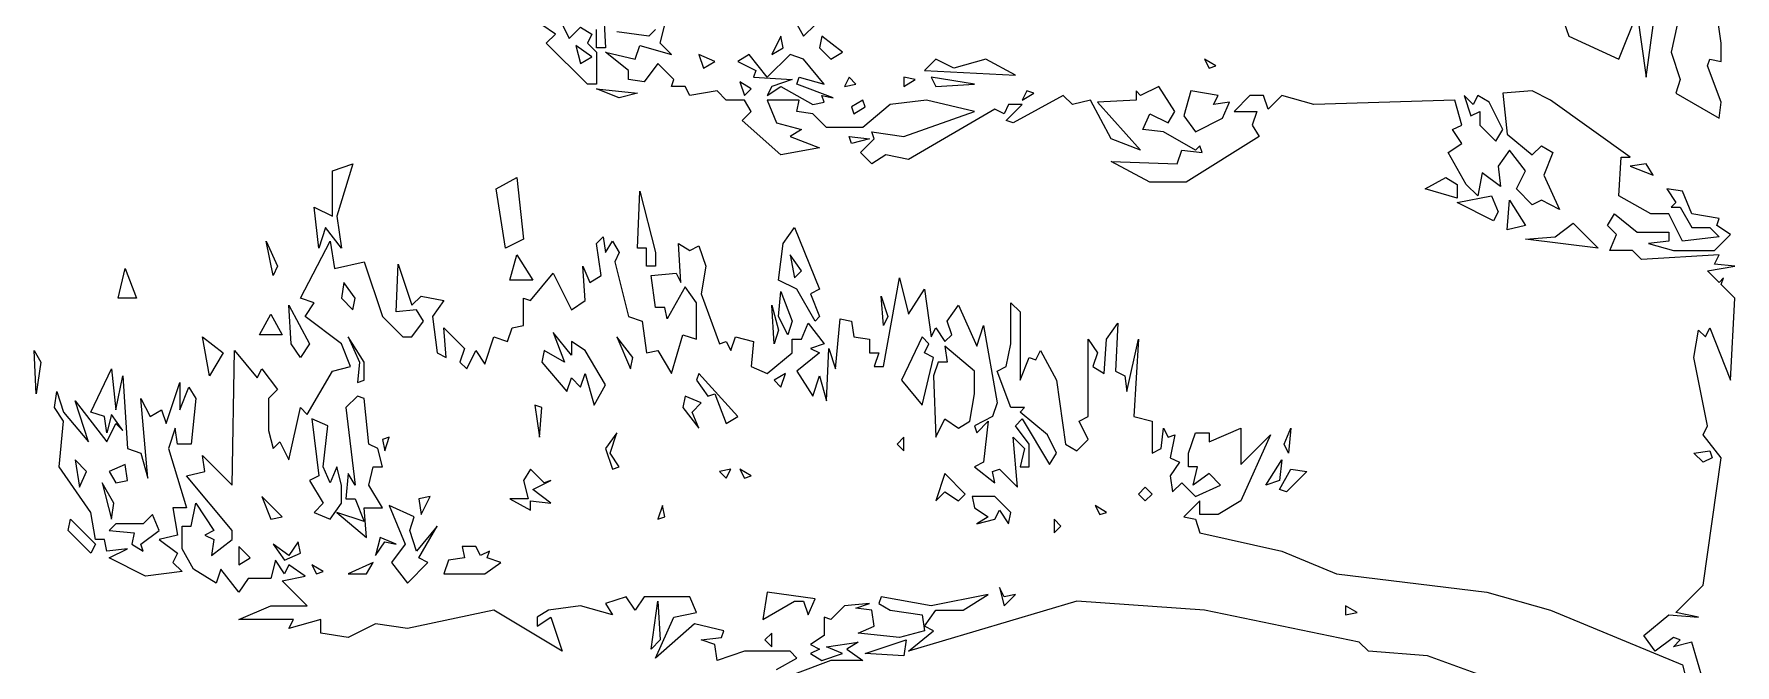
# Model space of a CAD drawing. Header units: millimetres. Extents: x -1916 to 1919, y -2 to 9002.
# Drawn here: x -1707 to -63, y 5744 to 6354 of the extents above; entities that cross this region are included whole.
import ezdxf

# ---------------------------------------------------------------- set-up
doc = ezdxf.new("R2010")
doc.units = ezdxf.units.MM
doc.layers.add('ALMOND-DRAW-PROFILE', color=7, linetype='Continuous', lineweight=25)

msp = doc.modelspace()

# ---------------------------------------------------------------- linework, layer by layer
at = {"layer": 'ALMOND-DRAW-PROFILE'}
for points in [[(-115.6, 6375.7), (-124.4, 6336.1), (-115.6, 6309.7), (-120, 6296.5), (-78.2, 6272.3), (-76, 6287.7), (-89.2, 6322.9), (-87, 6329.5), (-76, 6327.3), (-76, 6344.9), (-93.6, 6468.2)], [(-1156.9, 6382.3), (-1154.7, 6340.5), (-1163.5, 6340.5), (-1163.5, 6358.1)], [(-227.9, 6364.7), (-223.5, 6351.5), (-175, 6329.5), (-157.4, 6373.5), (-148.6, 6311.9), (-137.6, 6393.3)], [(-93.6, 5728.5), (-104.6, 5765.9), (-122.2, 5761.5), (-115.6, 5768.1), (-122.2, 5770.3), (-139.8, 5757.1), (-150.8, 5772.5), (-126.6, 5792.3), (-98, 5790.1), (-120, 5794.5), (-93.6, 5820.9), (-76, 5944.2), (-93.6, 5966.2), (-89.2, 5975), (-102.4, 6041.1), (-98, 6067.5), (-91.4, 6060.9), (-87, 6069.7), (-67.2, 6019.1), (-62.8, 6098.3), (-76, 6111.5), (-73.8, 6118.2), (-78.2, 6113.7), (-89.2, 6124.8), (-62.8, 6129.2), (-82.6, 6131.4), (-78.2, 6140.2), (-153, 6135.8), (-161.8, 6144.6), (-183.8, 6144.6), (-177.2, 6160), (-186, 6168.8), (-179.4, 6179.8), (-157.4, 6162.2), (-126.6, 6162.2), (-126.6, 6153.4), (-146.4, 6151.2), (-122.2, 6144.6), (-82.6, 6144.6), (-67.2, 6160), (-80.4, 6168.8), (-78.2, 6175.4), (-104.6, 6179.8), (-113.4, 6201.8), (-128.8, 6204), (-120, 6190.8), (-124.4, 6186.4), (-115.6, 6186.4), (-104.6, 6166.6), (-87, 6166.6), (-78.2, 6157.8), (-113.4, 6153.4), (-126.6, 6179.8), (-144.2, 6179.8), (-175, 6197.4), (-172.8, 6234.8), (-164, 6234.8), (-241.1, 6289.9), (-258.7, 6298.7), (-287.3, 6296.5), (-282.9, 6256.8), (-258.7, 6237), (-249.9, 6245.8), (-238.9, 6239.2), (-247.7, 6217.2), (-232.3, 6184.2), (-249.9, 6193), (-258.7, 6188.6), (-274.1, 6204), (-265.3, 6221.6), (-280.7, 6241.4), (-291.7, 6226), (-289.5, 6206.2), (-307.1, 6219.4), (-311.5, 6197.4), (-322.5, 6208.4), (-340.2, 6239.2), (-326.9, 6248), (-335.8, 6261.3), (-326.9, 6265.7), (-333.6, 6289.9), (-470, 6285.5), (-500.9, 6294.3), (-514.1, 6281.1), (-518.5, 6294.3), (-531.7, 6294.3), (-547.1, 6278.9), (-525.1, 6278.9), (-529.5, 6265.7), (-522.9, 6254.6), (-593.3, 6210.6), (-628.6, 6210.6), (-666, 6230.4), (-602.1, 6228.2), (-597.7, 6241.4), (-577.9, 6239.2), (-580.1, 6245.8), (-584.5, 6241.4), (-615.4, 6259.1), (-635.2, 6261.3), (-628.6, 6276.7), (-610.9, 6267.9), (-604.3, 6278.9), (-619.8, 6303.1), (-637.4, 6294.3), (-641.8, 6298.7), (-641.8, 6289.9), (-679.2, 6287.7), (-637.4, 6241.4), (-666, 6252.4), (-685.8, 6289.9), (-703.4, 6285.5), (-712.2, 6294.3), (-760.7, 6267.9), (-767.3, 6270.1), (-751.8, 6285.5), (-765.1, 6285.5), (-769.5, 6276.7), (-778.3, 6281.1), (-861.9, 6232.6), (-883.9, 6237), (-897.2, 6228.2), (-908.2, 6239.2), (-894.9, 6252.4), (-897.2, 6259.1), (-866.3, 6254.6), (-798.1, 6278.9), (-844.3, 6289.9), (-879.5, 6285.5), (-906, 6263.5), (-941.2, 6263.5), (-954.4, 6276.7), (-969.8, 6278.9), (-967.6, 6289.9), (-998.4, 6289.9), (-989.6, 6267.9), (-965.4, 6261.3), (-976.4, 6254.6), (-947.8, 6243.6), (-985.2, 6237), (-1022.6, 6270.1), (-1013.8, 6278.9), (-1020.4, 6289.9), (-1038.1, 6289.9), (-1046.9, 6298.7), (-1073.3, 6294.3), (-1077.7, 6303.1), (-1090.9, 6303.1), (-1088.7, 6309.7), (-1104.1, 6325.1), (-1117.3, 6307.5), (-1132.7, 6309.7), (-1132.7, 6318.5), (-1154.7, 6336.1), (-1126.1, 6329.5), (-1121.7, 6342.7), (-1090.9, 6333.9), (-1101.9, 6344.9), (-1097.5, 6362.5)], [(-1106.3, 6358.1), (-1112.9, 6351.5), (-1143.7, 6355.9)], [(-989.6, 5739.5), (-969.8, 5750.5), (-976.4, 5757.1), (-1020.4, 5757.1), (-1046.9, 5748.3), (-1049.1, 5763.7), (-1062.3, 5768.1), (-1042.5, 5770.3), (-1040.3, 5776.9), (-1068.9, 5783.5), (-1106.3, 5750.5), (-1088.7, 5790.1), (-1066.7, 5794.5), (-1073.3, 5809.9), (-1117.3, 5809.9), (-1126.1, 5796.7), (-1134.9, 5809.9), (-1154.7, 5803.3), (-1148.1, 5792.3), (-1179, 5801.1), (-1209.8, 5796.7), (-1220.8, 5790.1), (-1220.8, 5781.3), (-1207.6, 5790.1), (-1196.6, 5757.1), (-1262.6, 5796.7), (-1346.3, 5779.1), (-1377.1, 5783.5), (-1403.5, 5770.3), (-1429.9, 5774.7), (-1429.9, 5787.9), (-1460.8, 5779.1), (-1456.3, 5787.9), (-1509.2, 5787.9), (-1478.4, 5801.1), (-1443.1, 5801.1), (-1467.4, 5825.3), (-1445.3, 5829.7), (-1460.8, 5840.8), (-1465.2, 5831.9), (-1474, 5845.2), (-1478.4, 5827.5), (-1500.4, 5827.5), (-1509.2, 5814.3), (-1526.8, 5836.4), (-1531.2, 5823.1), (-1553.2, 5836.4), (-1564.2, 5856.2), (-1564.2, 5878.2), (-1555.4, 5878.2), (-1551, 5900.2), (-1533.4, 5873.8), (-1542.2, 5869.4), (-1533.4, 5865), (-1535.6, 5849.6), (-1515.8, 5865), (-1515.8, 5873.8), (-1559.8, 5926.6), (-1542.2, 5931), (-1544.4, 5946.4), (-1515.8, 5917.8), (-1513.6, 6047.7), (-1491.6, 6021.3), (-1487.2, 6030.1), (-1471.8, 6010.3), (-1480.6, 6001.5), (-1480.6, 5970.6), (-1476.2, 5953), (-1469.6, 5959.6), (-1460.8, 5942), (-1449.7, 5992.7), (-1443.1, 5986.1), (-1418.9, 6027.9), (-1401.3, 6032.3), (-1410.1, 6054.3), (-1445.3, 6080.7), (-1436.5, 6093.9), (-1449.7, 6098.3), (-1421.1, 6153.4), (-1416.7, 6127), (-1388.1, 6133.6), (-1370.5, 6080.7), (-1350.7, 6060.9), (-1341.9, 6060.9), (-1330.9, 6076.3), (-1337.5, 6087.3), (-1357.3, 6085.1), (-1355.1, 6131.4), (-1341.9, 6091.7), (-1333.1, 6100.5), (-1311, 6096.1), (-1322.1, 6080.7), (-1317.7, 6045.5), (-1308.8, 6041.1), (-1311, 6069.7), (-1291.2, 6049.9), (-1295.6, 6036.7), (-1289, 6030.1), (-1280.2, 6047.7), (-1271.4, 6034.5), (-1262.6, 6060.9), (-1249.4, 6056.5), (-1245, 6069.7), (-1234, 6071.9), (-1234, 6098.3), (-1227.4, 6096.1), (-1205.4, 6122.6), (-1187.8, 6087.3), (-1174.5, 6096.1), (-1176.7, 6129.2), (-1170.1, 6113.7), (-1159.1, 6120.4), (-1163.5, 6151.2), (-1156.9, 6157.8), (-1154.7, 6142.4), (-1148.1, 6153.4), (-1141.5, 6142.4), (-1145.9, 6133.6), (-1132.7, 6080.7), (-1119.5, 6076.3), (-1115.1, 6045.5), (-1104.1, 6047.7), (-1090.9, 6025.7), (-1079.9, 6063.1), (-1066.7, 6058.7), (-1066.7, 6093.9), (-1077.7, 6109.3), (-1095.3, 6078.5), (-1097.5, 6089.5), (-1106.3, 6089.5), (-1110.7, 6120.4), (-1086.5, 6122.6), (-1082.1, 6113.7), (-1084.3, 6151.2), (-1073.3, 6144.6), (-1064.5, 6149), (-1057.9, 6129.2), (-1062.3, 6102.7), (-1044.7, 6054.3), (-1038.1, 6056.5), (-1033.6, 6047.7), (-1029.2, 6060.9), (-1011.6, 6056.5), (-1013.8, 6032.3), (-998.4, 6025.7), (-974.2, 6045.5), (-974.2, 6058.7), (-965.4, 6058.7), (-958.8, 6074.1), (-943.4, 6054.3), (-956.6, 6049.9), (-947.8, 6045.5), (-969.8, 6027.9), (-954.4, 6003.7), (-947.8, 6023.5), (-941.2, 5999.3), (-939, 6049.9), (-932.4, 6030.1), (-928, 6078.5), (-917, 6076.3), (-914.8, 6060.9), (-899.4, 6058.7), (-899.4, 6045.5), (-890.5, 6045.5), (-894.9, 6032.3), (-886.1, 6032.3), (-870.7, 6118.2), (-861.9, 6082.9), (-846.5, 6107.1), (-839.9, 6060.9), (-835.5, 6069.7), (-826.7, 6056.5), (-820.1, 6063.1), (-824.5, 6076.3), (-813.5, 6091.7), (-795.9, 6052.1), (-789.3, 6071.9), (-776.1, 5997.1), (-780.5, 5983.9), (-798.1, 5975), (-795.9, 5968.4), (-784.9, 5979.5), (-789.3, 5939.8), (-798.1, 5935.4), (-778.3, 5920), (-780.5, 5931), (-773.9, 5933.2), (-756.3, 5915.6), (-760.7, 5964), (-749.6, 5953), (-754, 5935.4), (-745.2, 5935.4), (-745.2, 5957.4), (-758.5, 5975), (-751.8, 5981.7), (-725.4, 5937.6), (-718.8, 5948.6), (-727.6, 5966.2), (-754, 5988.3), (-749.6, 5992.7), (-762.9, 5992.7), (-776.1, 6027.9), (-767.3, 6032.3), (-762.9, 6054.3), (-762.9, 6093.9), (-754, 6085.1), (-754, 6019.1), (-745.2, 6041.1), (-738.6, 6038.9), (-734.2, 6047.7), (-718.8, 6019.1), (-710, 5957.4), (-699, 5950.8), (-688, 5961.8), (-696.8, 5979.5), (-688, 5983.9), (-688, 6058.7), (-679.2, 6045.5), (-683.6, 6032.3), (-672.6, 6025.7), (-670.4, 6058.7), (-659.4, 6074.1), (-661.6, 6027.9), (-652.8, 6023.5), (-650.6, 6008.1), (-639.6, 6058.7), (-644, 5983.9), (-626.4, 5979.5), (-626.4, 5948.6), (-617.6, 5953), (-615.4, 5972.8), (-610.9, 5964), (-604.3, 5966.2), (-608.7, 5944.2), (-599.9, 5939.8), (-608.7, 5926.6), (-606.5, 5911.2), (-597.7, 5920), (-584.5, 5906.8), (-560.3, 5917.8), (-571.3, 5928.8), (-586.7, 5917.8), (-582.3, 5935.4), (-591.1, 5935.4), (-591.1, 5948.6), (-584.5, 5968.4), (-571.3, 5968.4), (-571.3, 5959.6), (-540.5, 5972.8), (-540.5, 5937.6), (-511.9, 5966.2), (-540.5, 5902.4), (-562.5, 5889.2), (-580.1, 5889.2), (-580.1, 5902.4), (-595.5, 5887), (-584.5, 5884.8), (-580.1, 5871.6), (-500.9, 5854), (-448, 5831.9), (-302.7, 5814.3), (-241.1, 5796.7), (-113.4, 5743.9), (-109, 5726.3)], [(-214.7, 5699.9), (-360, 5752.7), (-417.2, 5757.1), (-426, 5765.9), (-575.7, 5796.7), (-699, 5805.5), (-861.9, 5757.1), (-837.7, 5776.9), (-846.5, 5781.3), (-835.5, 5796.7), (-809.1, 5796.7), (-784.9, 5812.1), (-839.9, 5801.1), (-888.3, 5809.9), (-890.5, 5803.3), (-879.5, 5796.7), (-848.7, 5792.3), (-846.5, 5776.9), (-870.7, 5770.3), (-910.4, 5774.7), (-894.9, 5781.3), (-897.2, 5796.7), (-912.6, 5798.9), (-899.4, 5803.3), (-923.6, 5801.1), (-936.8, 5787.9), (-943.4, 5790.1), (-943.4, 5772.5), (-956.6, 5763.7), (-947.8, 5759.3), (-956.6, 5754.9), (-945.6, 5748.3), (-925.8, 5754.9), (-941.2, 5761.5), (-910.4, 5765.9), (-921.4, 5759.3), (-906, 5748.3), (-936.8, 5748.3), (-1007.2, 5721.9)]]:
    msp.add_lwpolyline(points, dxfattribs=at)
for points in [[(-1172.3, 6305.3), (-1212, 6344.9), (-1203.2, 6353.7), (-1216.4, 6362.5), (-1212, 6375.7), (-1225.2, 6393.3), (-1218.6, 6408.8), (-1190, 6349.3), (-1179, 6360.3), (-1167.9, 6353.7), (-1172.3, 6344.9), (-1163.5, 6336.1), (-1163.5, 6305.3)], [(-963.2, 6351.5), (-952.2, 6362.5), (-958.8, 6377.9), (-967.6, 6364.7), (-974.2, 6371.3)], [(-994, 6333.9), (-983, 6340.5), (-985.2, 6351.5)], [(-936.8, 6329.5), (-925.8, 6336.1), (-945.6, 6351.5), (-947.8, 6340.5)], [(-1179, 6325.1), (-1167.9, 6331.7), (-1183.4, 6342.7)], [(-1060.1, 6320.7), (-1049.1, 6327.3), (-1064.5, 6333.9)], [(-954.4, 6285.5), (-943.4, 6287.7), (-945.6, 6294.3), (-934.6, 6292.1), (-969.8, 6305.3), (-967.6, 6311.9), (-943.4, 6305.3), (-963.2, 6329.5), (-976.4, 6333.9), (-998.4, 6311.9), (-1016, 6333.9), (-1027, 6327.3), (-1009.4, 6318.5), (-1011.6, 6311.9), (-974.2, 6309.7), (-994, 6303.1), (-998.4, 6294.3), (-985.2, 6303.1)], [(-846.5, 6318.5), (-758.5, 6314.1), (-787.1, 6329.5), (-817.9, 6320.7), (-835.5, 6329.5)], [(-571.3, 6320.7), (-564.7, 6322.9), (-575.7, 6329.5)], [(-1141.5, 6292.1), (-1163.5, 6300.9), (-1123.9, 6296.5)], [(-1020.4, 6294.3), (-1013.8, 6300.9), (-1024.8, 6307.5)], [(-923.6, 6303.1), (-912.6, 6305.3), (-919.2, 6311.9)], [(-866.3, 6303.1), (-855.3, 6309.7), (-866.3, 6311.9)], [(-835.5, 6303.1), (-798.1, 6305.3), (-839.9, 6311.9)], [(-914.8, 6276.7), (-903.8, 6283.3), (-906, 6289.9), (-917, 6283.3)], [(-751.8, 6289.9), (-740.8, 6296.5), (-747.4, 6298.7)], [(-584.5, 6259.1), (-558.1, 6272.3), (-551.5, 6287.7), (-566.9, 6285.5), (-562.5, 6294.3), (-588.9, 6298.7), (-595.5, 6274.5)], [(-293.9, 6250.2), (-287.3, 6261.3), (-300.5, 6287.7), (-311.5, 6294.3), (-315.9, 6285.5), (-324.7, 6294.3), (-318.1, 6274.5), (-309.3, 6278.9), (-309.3, 6265.7)], [(-917, 6248), (-919.2, 6254.6), (-899.4, 6252.4)], [(-1432.1, 6146.8), (-1436.5, 6186.4), (-1418.9, 6177.6), (-1418.9, 6221.6), (-1399.1, 6228.2), (-1414.5, 6177.6), (-1410.1, 6146.8), (-1425.5, 6166.6)], [(-164, 6226), (-142, 6217.2), (-148.6, 6228.2)], [(-1251.6, 6146.8), (-1260.4, 6204), (-1240.6, 6215), (-1234, 6155.6)], [(-1115.1, 6129.2), (-1115.1, 6146.8), (-1123.9, 6146.8), (-1121.7, 6201.8), (-1106.3, 6142.4), (-1106.3, 6129.2)], [(-331.3, 6195.2), (-362.2, 6204), (-342.4, 6215), (-331.3, 6208.4)], [(-296.1, 6173.2), (-331.3, 6190.8), (-298.3, 6197.4), (-291.7, 6182)], [(-282.9, 6164.4), (-280.7, 6193), (-265.3, 6168.8)], [(-194.9, 6146.8), (-265.3, 6155.6), (-236.7, 6157.8), (-219.1, 6171)], [(-1476.2, 6120.4), (-1482.8, 6153.4), (-1471.8, 6129.2)], [(-952.2, 6076.3), (-969.8, 6107.1), (-987.4, 6115.9), (-983, 6151.2), (-972, 6166.6), (-947.8, 6107.1), (-956.6, 6102.7), (-947.8, 6080.7)], [(-1247.2, 6115.9), (-1240.6, 6140.2), (-1225.2, 6115.9)], [(-972, 6118.2), (-965.4, 6124.8), (-976.4, 6140.2)], [(-1625.9, 6098.3), (-1619.3, 6127), (-1608.3, 6098.3)], [(-1399.1, 6087.3), (-1396.9, 6098.3), (-1407.9, 6113.7), (-1410.1, 6098.3)], [(-978.6, 6063.1), (-987.4, 6080.7), (-985.2, 6104.9), (-974.2, 6076.3)], [(-1449.7, 6041.1), (-1458.6, 6054.3), (-1460.8, 6091.7), (-1440.9, 6054.3)], [(-991.8, 6054.3), (-994, 6091.7), (-987.4, 6067.5)], [(-886.1, 6071.9), (-888.3, 6100.5), (-881.7, 6080.7)], [(-1489.4, 6063.1), (-1478.4, 6082.9), (-1467.4, 6063.1)], [(-1537.8, 6023.5), (-1544.4, 6060.9), (-1524.6, 6045.5)], [(-1394.7, 6016.9), (-1388.1, 6019.1), (-1388.1, 6036.7), (-1403.5, 6060.9), (-1392.5, 6036.7)], [(-1165.7, 5994.9), (-1154.7, 6014.7), (-1174.5, 6047.7), (-1187.8, 6056.5), (-1187.8, 6043.3), (-1205.4, 6065.3), (-1194.4, 6036.7), (-1214.2, 6047.7), (-1216.4, 6036.7), (-1192.2, 6008.1), (-1187.8, 6021.3), (-1179, 6012.5), (-1174.5, 6025.7)], [(-1130.5, 6030.1), (-1128.3, 6041.1), (-1143.7, 6060.9)], [(-848.7, 5994.9), (-837.7, 6041.1), (-846.5, 6045.5), (-842.1, 6054.3), (-848.7, 6060.9), (-868.5, 6019.1)], [(-835.5, 5964), (-826.7, 5981.7), (-813.5, 5972.8), (-802.5, 5979.5), (-798.1, 6005.9), (-798.1, 6027.9), (-826.7, 6052.1), (-824.5, 6036.7), (-833.3, 6036.7), (-837.7, 6023.5)], [(-1705.1, 6005.9), (-1707.3, 6047.7), (-1700.7, 6036.7)], [(-1599.5, 5829.7), (-1634.7, 5847.4), (-1617.1, 5856.2), (-1636.9, 5854), (-1639.1, 5865), (-1647.9, 5865), (-1652.3, 5891.4), (-1683.1, 5935.4), (-1678.7, 5979.5), (-1687.5, 5992.7), (-1685.3, 6008.1), (-1678.7, 5988.3), (-1654.5, 5959.6), (-1667.7, 5999.3), (-1636.9, 5959.6), (-1628.1, 5977.3), (-1621.5, 5970.6), (-1632.5, 5986.1), (-1636.9, 5968.4), (-1639.1, 5983.9), (-1652.3, 5988.3), (-1632.5, 6030.1), (-1628.1, 5990.5), (-1621.5, 6023.5), (-1617.1, 5953), (-1603.9, 5948.6), (-1597.2, 5924.4), (-1603.9, 6001.5), (-1595, 5983.9), (-1584, 5990.5), (-1579.6, 5977.3), (-1566.4, 6016.9), (-1566.4, 5990.5), (-1557.6, 6012.5), (-1551, 6001.5), (-1555.4, 5957.4), (-1568.6, 5957.4), (-1570.8, 5972.8), (-1577.4, 5953), (-1559.8, 5895.8), (-1573, 5895.8), (-1568.6, 5869.4), (-1586.2, 5865), (-1568.6, 5851.8), (-1573, 5843), (-1564.2, 5834.1)], [(-1038.1, 5977.3), (-1027, 5983.9), (-1064.5, 6025.7), (-1066.7, 6019.1), (-1055.7, 6003.7), (-1049.1, 6005.9)], [(-985.2, 6012.5), (-980.8, 6025.7), (-991.8, 6019.1)], [(-1385.9, 5867.2), (-1388.1, 5895.8), (-1370.5, 5895.8), (-1383.7, 5917.8), (-1379.3, 5935.4), (-1370.5, 5935.4), (-1374.9, 5953), (-1383.7, 5957.4), (-1388.1, 6001.5), (-1394.7, 6003.7), (-1405.7, 5992.7), (-1396.9, 5917.8), (-1403.5, 5928.8), (-1405.7, 5904.6), (-1396.9, 5904.6), (-1388.1, 5882.6), (-1414.5, 5891.4)], [(-1064.5, 5972.8), (-1071.1, 5988.3), (-1062.3, 5997.1), (-1077.7, 6003.7), (-1079.9, 5992.7)], [(-1218.6, 5964), (-1216.4, 5992.7), (-1223, 5994.9)], [(-1436.5, 5891.4), (-1421.1, 5884.8), (-1410.1, 5900.2), (-1410.1, 5917.8), (-1414.5, 5935.4), (-1421.1, 5920), (-1427.7, 5935.4), (-1423.3, 5975), (-1438.7, 5981.7), (-1432.1, 5926.6), (-1440.9, 5922.2), (-1427.7, 5900.2)], [(-494.3, 5948.6), (-498.7, 5957.4), (-492.1, 5972.8)], [(-1368.3, 5950.8), (-1363.9, 5964), (-1370.5, 5961.8)], [(-1148.1, 5933.2), (-1141.5, 5935.4), (-1150.3, 5948.6), (-1143.7, 5968.4), (-1154.7, 5953)], [(-866.3, 5950.8), (-866.3, 5964), (-872.9, 5957.4)], [(-1663.3, 5915.6), (-1656.7, 5931), (-1667.7, 5942)], [(-1628.1, 5920), (-1617.1, 5922.2), (-1619.3, 5937.6), (-1634.7, 5931)], [(-516.3, 5917.8), (-500.9, 5942), (-503.1, 5922.2)], [(-93.6, 5939.8), (-102.4, 5948.6), (-87, 5950.8), (-84.8, 5944.2)], [(-1227.4, 5893.6), (-1227.4, 5902.4), (-1207.6, 5900.2), (-1225.2, 5913.4), (-1207.6, 5922.2), (-1214.2, 5920), (-1227.4, 5933.2), (-1234, 5922.2), (-1229.6, 5904.6), (-1247.2, 5904.6)], [(-1038.1, 5924.4), (-1033.6, 5933.2), (-1044.7, 5931)], [(-1020.4, 5924.4), (-1013.8, 5926.6), (-1024.8, 5933.2)], [(-835.5, 5902.4), (-826.7, 5911.2), (-813.5, 5902.4), (-806.9, 5909), (-826.7, 5928.8)], [(-503.1, 5913.4), (-492.1, 5933.2), (-476.7, 5931), (-496.5, 5911.2)], [(-1632.5, 5884.8), (-1630.3, 5900.2), (-1641.3, 5920)], [(-1478.4, 5884.8), (-1467.4, 5887), (-1487.2, 5906.8)], [(-1333.1, 5889.2), (-1324.3, 5906.8), (-1335.3, 5904.6)], [(-795.9, 5880.4), (-778.3, 5884.8), (-773.9, 5893.6), (-765.1, 5880.4), (-762.9, 5891.4), (-778.3, 5906.8), (-800.3, 5906.8), (-798.1, 5895.8), (-784.9, 5887)], [(-633, 5902.4), (-626.4, 5909), (-633, 5915.6), (-639.6, 5909)], [(-1601.7, 5854), (-1603.9, 5860.6), (-1586.2, 5873.8), (-1592.8, 5889.2), (-1601.7, 5880.4), (-1628.1, 5880.4), (-1634.7, 5873.8), (-1610.5, 5871.6), (-1612.7, 5860.6)], [(-1346.3, 5823.1), (-1326.5, 5843), (-1335.3, 5847.4), (-1317.7, 5878.2), (-1337.5, 5854), (-1344.1, 5873.8), (-1339.7, 5887), (-1363.9, 5898), (-1348.5, 5860.6), (-1361.7, 5843)], [(-1104.1, 5884.8), (-1097.5, 5887), (-1099.7, 5898)], [(-677, 5889.2), (-670.4, 5891.4), (-681.4, 5898)], [(-1652.3, 5851.8), (-1674.3, 5873.8), (-1672.1, 5884.8), (-1647.9, 5860.6)], [(-721, 5871.6), (-714.4, 5878.2), (-721, 5884.8)], [(-1509.2, 5840.8), (-1498.2, 5847.4), (-1509.2, 5858.4)], [(-1465.2, 5845.2), (-1449.7, 5851.8), (-1451.9, 5862.8), (-1460.8, 5849.6), (-1476.2, 5860.6)], [(-1377.1, 5849.6), (-1368.3, 5862.8), (-1357.3, 5860.6), (-1372.7, 5867.2)], [(-1311, 5831.9), (-1271.4, 5831.9), (-1256, 5843), (-1269.2, 5847.4), (-1267, 5854), (-1275.8, 5849.6), (-1280.2, 5858.4), (-1293.4, 5858.4), (-1291.2, 5847.4), (-1306.6, 5845.2)], [(-1434.3, 5831.9), (-1427.7, 5834.1), (-1438.7, 5840.8)], [(-1403.5, 5831.9), (-1385.9, 5831.9), (-1379.3, 5843)], [(-1110.7, 5759.3), (-1104.1, 5805.5), (-1101.9, 5768.1)], [(-1002.8, 5787.9), (-972, 5805.5), (-963.2, 5805.5), (-958.8, 5792.3), (-952.2, 5807.7), (-998.4, 5814.3)], [(-769.5, 5801.1), (-758.5, 5812.1), (-769.5, 5809.9), (-773.9, 5818.7)], [(-439.2, 5792.3), (-428.2, 5794.5), (-439.2, 5801.1)], [(-994, 5761.5), (-994, 5774.7), (-1000.6, 5768.1)], [(-903.8, 5754.9), (-864.1, 5768.1), (-866.3, 5752.7)]]:
    msp.add_lwpolyline(points, close=True, dxfattribs=at)

doc.saveas('drawing.dxf')
